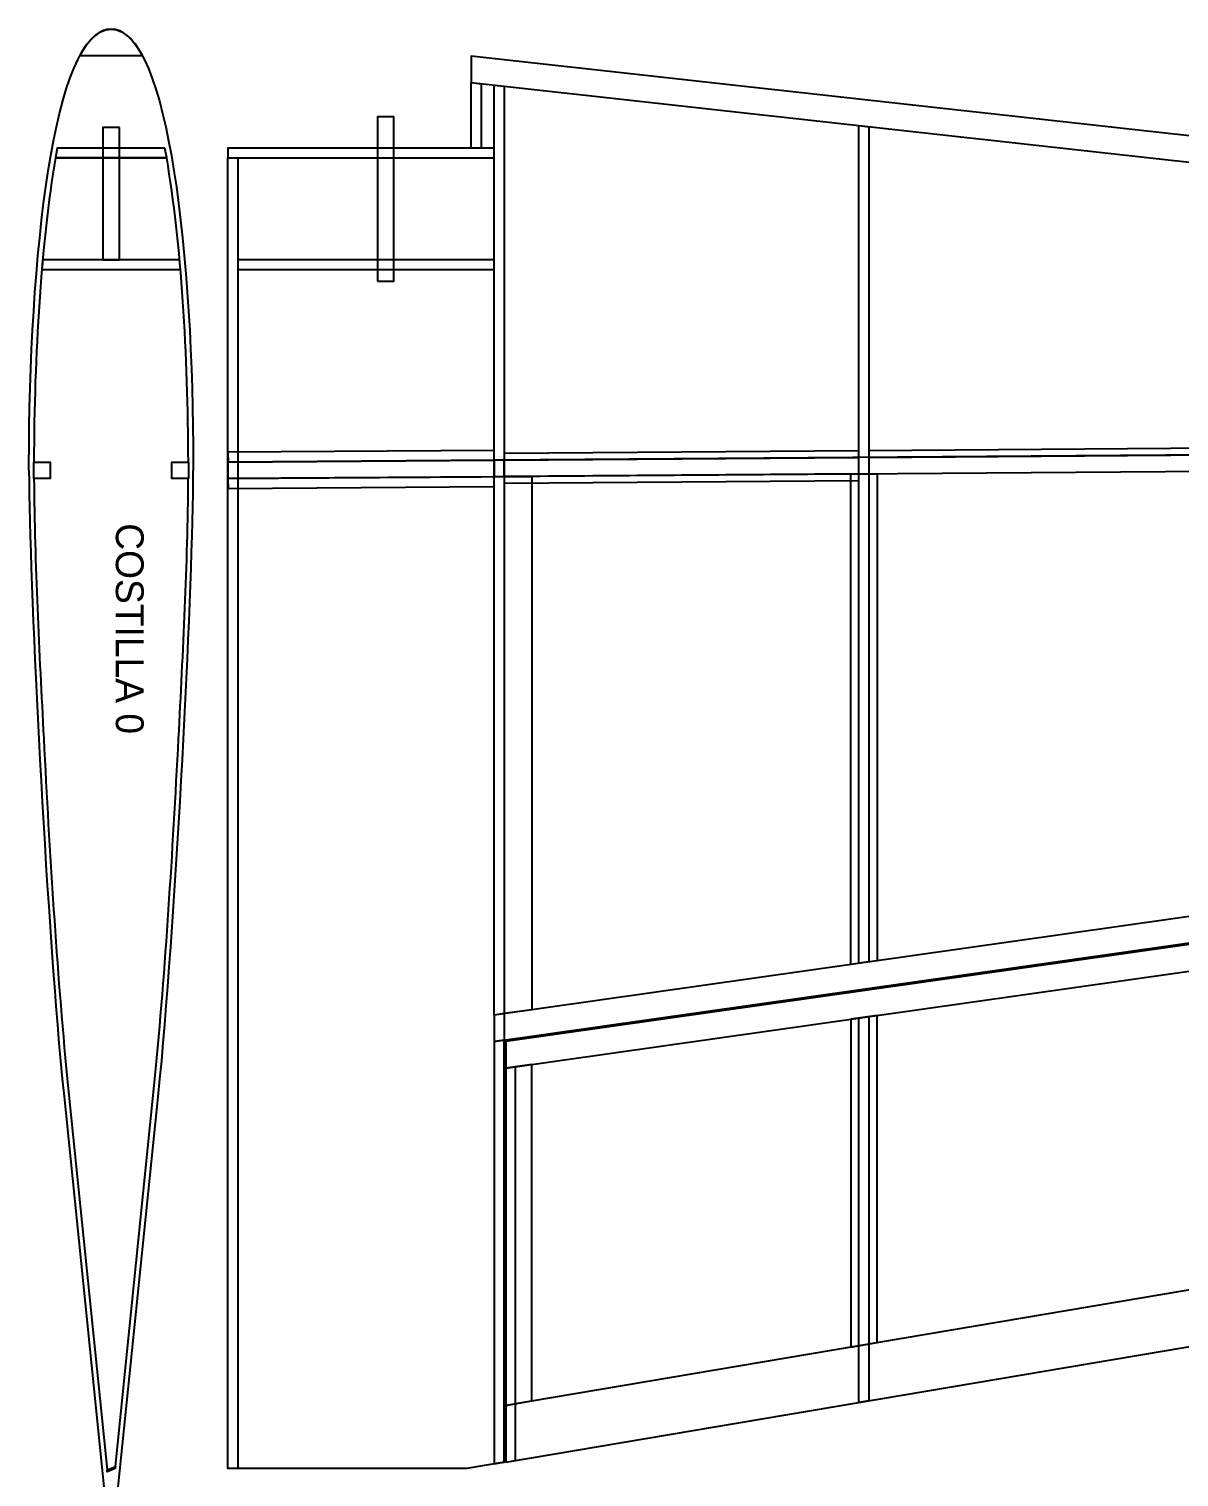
# Model space of a CAD drawing. Header units: centimetres. Extents: x -440 to 389, y -718 to 294.
# Drawn here: x -439.9 to -89.9, y -226.1 to 214.8 of the extents above; entities that cross this region are included whole.
import ezdxf

# ---------------------------------------------------------------- set-up
doc = ezdxf.new("R2010")
doc.units = ezdxf.units.CM
doc.header["$MEASUREMENT"] = 0
doc.layers.add('Ala', color=7, linetype='Continuous')

msp = doc.modelspace()

# ---------------------------------------------------------------- linework, layer by layer
at = {"layer": 'Ala'}
for points in [[(-333.82, 138.05), (-328.82, 138.05), (-328.82, 188.05), (-333.82, 188.05), (-333.82, 138.05)], [(-376.32, 141.52), (-298.32, 141.52), (-298.32, 144.52), (-376.32, 144.52), (-376.32, 141.52)], [(-298.32, 78.5), (-295.32, 78.5), (-295.32, 83.5), (-298.32, 83.5), (-298.32, 78.5)]]:
    msp.add_lwpolyline(points, close=True, dxfattribs=at)
at = {"layer": 'Ala', "color": 3}
for points, knots in [([(-439.88, 80.41), (-439.88, 81.01), (-439.89, 81.59), (-439.89, 82.17), (-439.89, 82.17), (-439.84, 143.84), (-432.61, 214.78), (-414.89, 214.71), (-414.89, 214.71), (-397.17, 214.78), (-389.94, 143.84), (-389.89, 82.17), (-389.89, 82.17), (-389.89, 81.59), (-389.89, 81.01), (-389.89, 80.41)], [0, 0, 0, 0, 0.25, 0.25, 0.25, 0.25, 0.5, 0.5, 0.5, 0.5, 0.75, 0.75, 0.75, 0.75, 1, 1, 1, 1]), ([(-439.89, 80.41), (-439.72, 45.13), (-435.29, -42.67), (-430.32, -99.42), (-430.32, -99.42), (-430.32, -99.42), (-429.76, -104.89), (-429.76, -104.89), (-429.76, -104.89), (-429.76, -104.89), (-429.22, -110.26), (-429.22, -110.26), (-429.22, -110.26), (-429.22, -110.26), (-416.37, -236.09), (-416.37, -236.09), (-416.37, -236.09), (-416.37, -236.09), (-414.89, -236.09), (-414.89, -236.09), (-414.89, -236.09), (-414.89, -236.09), (-413.41, -236.09), (-413.41, -236.09), (-413.41, -236.09), (-413.41, -236.09), (-400.59, -110.33), (-400.59, -110.33), (-400.59, -110.33), (-400.59, -110.33), (-400.04, -104.89), (-400.04, -104.89), (-400.04, -104.89), (-400.04, -104.89), (-399.47, -99.33), (-399.47, -99.33), (-399.47, -99.33), (-394.5, -42.59), (-390.05, 45.13), (-389.89, 80.41)], [0, 0, 0, 0, 0.1, 0.1, 0.1, 0.1, 0.2, 0.2, 0.2, 0.2, 0.3, 0.3, 0.3, 0.3, 0.4, 0.4, 0.4, 0.4, 0.5, 0.5, 0.5, 0.5, 0.6, 0.6, 0.6, 0.6, 0.7, 0.7, 0.7, 0.7, 0.8, 0.8, 0.8, 0.8, 0.9, 0.9, 0.9, 0.9, 1, 1, 1, 1])]:
    msp.add_open_spline(points, degree=3, knots=knots, dxfattribs=at)
at = {"layer": 'Ala', "color": 254}
for points in [[(-424.37, 206.71), (-421.63, 211.83), (-418.48, 214.72), (-414.88, 214.71), (-414.88, 214.71), (-411.28, 214.72), (-408.12, 211.83), (-405.39, 206.71), (-405.39, 206.71), (-405.39, 206.71), (-422.92, 206.71), (-422.92, 206.71), (-422.92, 206.71), (-422.92, 206.71), (-424.37, 206.71), (-424.37, 206.71)], [(-433.39, 77.91), (-433.39, 77.91), (-433.39, 82.91), (-433.39, 82.91), (-433.39, 82.91), (-433.39, 82.91), (-438.39, 82.91), (-438.39, 82.91), (-438.39, 82.91), (-438.39, 82.91), (-438.39, 77.91), (-438.39, 77.91), (-438.39, 77.91), (-438.39, 77.91), (-433.39, 77.91), (-433.39, 77.91)], [(-391.39, 77.91), (-391.39, 77.91), (-391.39, 82.91), (-391.39, 82.91), (-391.39, 82.91), (-391.39, 82.91), (-396.39, 82.91), (-396.39, 82.91), (-396.39, 82.91), (-396.39, 82.91), (-396.39, 77.91), (-396.39, 77.91), (-396.39, 77.91), (-396.39, 77.91), (-391.39, 77.91), (-391.39, 77.91)]]:
    msp.add_open_spline(points, degree=3, knots=[0, 0, 0, 0, 0.25, 0.25, 0.25, 0.25, 0.5, 0.5, 0.5, 0.5, 0.75, 0.75, 0.75, 0.75, 1, 1, 1, 1], dxfattribs=at)
at = {"layer": 'Ala'}
for points, knots in [([(367.68, 123.78), (367.68, 123.78), (-305.32, 198.45), (-305.32, 198.45), (-305.32, 198.45), (-305.32, 198.45), (-305.32, 206.5), (-305.32, 206.5), (-305.32, 206.5), (-305.32, 206.5), (367.68, 131.83), (367.68, 131.83), (367.68, 131.83), (367.68, 131.83), (367.68, 123.78), (367.68, 123.78)], [0, 0, 0, 0, 0.25, 0.25, 0.25, 0.25, 0.5, 0.5, 0.5, 0.5, 0.75, 0.75, 0.75, 0.75, 1, 1, 1, 1]), ([(-305.32, 178.5), (-305.32, 178.5), (-302.32, 178.5), (-302.32, 178.5), (-302.32, 178.5), (-302.32, 178.5), (-302.32, 198.12), (-302.32, 198.12), (-302.32, 198.12), (-302.32, 198.12), (-305.32, 198.45), (-305.32, 198.45), (-305.32, 198.45), (-305.32, 198.45), (-305.32, 178.5), (-305.32, 178.5)], [0, 0, 0, 0, 0.25, 0.25, 0.25, 0.25, 0.5, 0.5, 0.5, 0.5, 0.75, 0.75, 0.75, 0.75, 1, 1, 1, 1]), ([(-295.32, -85), (-295.32, -85), (-295.32, 197.34), (-295.32, 197.34), (-295.32, 197.34), (-295.32, 197.34), (-298.32, 197.67), (-298.32, 197.67), (-298.32, 197.67), (-298.32, 197.67), (-298.32, -85.42), (-298.32, -85.42), (-298.32, -85.42), (-298.32, -85.42), (-295.32, -85), (-295.32, -85)], [0, 0, 0, 0, 0.25, 0.25, 0.25, 0.25, 0.5, 0.5, 0.5, 0.5, 0.75, 0.75, 0.75, 0.75, 1, 1, 1, 1]), ([(-184.32, -69.24), (-184.32, -69.24), (-184.32, 185.02), (-184.32, 185.02), (-184.32, 185.02), (-184.32, 185.02), (-187.32, 185.36), (-187.32, 185.36), (-187.32, 185.36), (-187.32, 185.36), (-187.32, -69.66), (-187.32, -69.66), (-187.32, -69.66), (-187.32, -69.66), (-184.32, -69.24), (-184.32, -69.24)], [0, 0, 0, 0, 0.25, 0.25, 0.25, 0.25, 0.5, 0.5, 0.5, 0.5, 0.75, 0.75, 0.75, 0.75, 1, 1, 1, 1]), ([(-412.39, 184.79), (-412.39, 184.79), (-412.39, 144.51), (-412.39, 144.51), (-412.39, 144.51), (-412.39, 144.51), (-417.39, 144.51), (-417.39, 144.51), (-417.39, 144.51), (-417.39, 144.51), (-417.39, 184.79), (-417.39, 184.79), (-417.39, 184.79), (-417.39, 184.79), (-412.39, 184.79), (-412.39, 184.79)], [0, 0, 0, 0, 0.25, 0.25, 0.25, 0.25, 0.5, 0.5, 0.5, 0.5, 0.75, 0.75, 0.75, 0.75, 1, 1, 1, 1]), ([(-398.51, 178.51), (-398.51, 178.51), (-397.98, 175.51), (-397.98, 175.51), (-397.98, 175.51), (-397.98, 175.51), (-431.81, 175.51), (-431.81, 175.51), (-431.81, 175.51), (-431.81, 175.51), (-431.26, 178.51), (-431.26, 178.51), (-431.26, 178.51), (-431.26, 178.51), (-398.51, 178.51), (-398.51, 178.51)], [0, 0, 0, 0, 0.25, 0.25, 0.25, 0.25, 0.5, 0.5, 0.5, 0.5, 0.75, 0.75, 0.75, 0.75, 1, 1, 1, 1]), ([(-298.32, 175.5), (-298.32, 175.5), (-379.33, 175.5), (-379.33, 175.5), (-379.33, 175.5), (-379.33, 175.5), (-379.33, 178.5), (-379.33, 178.5), (-379.33, 178.5), (-379.33, 178.5), (-298.32, 178.5), (-298.32, 178.5), (-298.32, 178.5), (-298.32, 178.5), (-298.32, 175.5), (-298.32, 175.5)], [0, 0, 0, 0, 0.25, 0.25, 0.25, 0.25, 0.5, 0.5, 0.5, 0.5, 0.75, 0.75, 0.75, 0.75, 1, 1, 1, 1]), ([(-376.32, -223.5), (-376.32, -223.5), (-376.32, 175.5), (-376.32, 175.5), (-376.32, 175.5), (-376.32, 175.5), (-379.33, 175.5), (-379.33, 175.5), (-379.33, 175.5), (-379.33, 175.5), (-379.33, -223.5), (-379.33, -223.5), (-379.33, -223.5), (-379.33, -223.5), (-376.32, -223.5), (-376.32, -223.5)], [0, 0, 0, 0, 0.25, 0.25, 0.25, 0.25, 0.5, 0.5, 0.5, 0.5, 0.75, 0.75, 0.75, 0.75, 1, 1, 1, 1]), ([(-394.06, 144.51), (-394.06, 144.51), (-393.79, 141.51), (-393.79, 141.51), (-393.79, 141.51), (-393.79, 141.51), (-435.99, 141.51), (-435.99, 141.51), (-435.99, 141.51), (-435.99, 141.51), (-435.73, 144.51), (-435.73, 144.51), (-435.73, 144.51), (-435.73, 144.51), (-394.06, 144.51), (-394.06, 144.51)], [0, 0, 0, 0, 0.25, 0.25, 0.25, 0.25, 0.5, 0.5, 0.5, 0.5, 0.75, 0.75, 0.75, 0.75, 1, 1, 1, 1]), ([(367.68, 83.5), (367.68, 83.5), (-379.33, 77.89), (-379.33, 77.89), (-379.33, 77.89), (-379.33, 77.89), (-379.33, 82.89), (-379.33, 82.89), (-379.33, 82.89), (-379.33, 82.89), (367.68, 88.5), (367.68, 88.5), (367.68, 88.5), (367.68, 88.5), (367.68, 83.5), (367.68, 83.5)], [0, 0, 0, 0, 0.25, 0.25, 0.25, 0.25, 0.5, 0.5, 0.5, 0.5, 0.75, 0.75, 0.75, 0.75, 1, 1, 1, 1]), ([(-379.33, 85.9), (-379.33, 85.9), (-298.32, 86.5), (-298.32, 86.5), (-298.32, 86.5), (-298.32, 86.5), (-298.3, 83.5), (-298.3, 83.5), (-298.3, 83.5), (-298.3, 83.5), (-379.31, 82.9), (-379.31, 82.9), (-379.31, 82.9), (-379.31, 82.9), (-379.33, 85.9), (-379.33, 85.9)], [0, 0, 0, 0, 0.25, 0.25, 0.25, 0.25, 0.5, 0.5, 0.5, 0.5, 0.75, 0.75, 0.75, 0.75, 1, 1, 1, 1]), ([(-295.32, 85.52), (-295.32, 85.52), (-187.33, 86.34), (-187.33, 86.34), (-187.33, 86.34), (-187.33, 86.34), (-187.32, 84.34), (-187.32, 84.34), (-187.32, 84.34), (-187.32, 84.34), (-295.3, 83.52), (-295.3, 83.52), (-295.3, 83.52), (-295.3, 83.52), (-295.32, 85.52), (-295.32, 85.52)], [0, 0, 0, 0, 0.25, 0.25, 0.25, 0.25, 0.5, 0.5, 0.5, 0.5, 0.75, 0.75, 0.75, 0.75, 1, 1, 1, 1]), ([(-184.32, 86.36), (-184.32, 86.36), (-79.33, 87.17), (-79.33, 87.17), (-79.33, 87.17), (-79.33, 87.17), (-79.32, 85.17), (-79.32, 85.17), (-79.32, 85.17), (-79.32, 85.17), (-184.3, 84.36), (-184.3, 84.36), (-184.3, 84.36), (-184.3, 84.36), (-184.32, 86.36), (-184.32, 86.36)], [0, 0, 0, 0, 0.25, 0.25, 0.25, 0.25, 0.5, 0.5, 0.5, 0.5, 0.75, 0.75, 0.75, 0.75, 1, 1, 1, 1]), ([(-181.82, 79.37), (-181.82, 79.37), (-189.82, 79.31), (-189.82, 79.31), (-189.82, 79.31), (-189.82, 79.31), (-189.82, -70.02), (-189.82, -70.02), (-189.82, -70.02), (-189.82, -70.02), (-181.82, -68.88), (-181.82, -68.88), (-181.82, -68.88), (-181.82, -68.88), (-181.82, 79.37), (-181.82, 79.37)], [0, 0, 0, 0, 0.25, 0.25, 0.25, 0.25, 0.5, 0.5, 0.5, 0.5, 0.75, 0.75, 0.75, 0.75, 1, 1, 1, 1]), ([(-379.33, -223.5), (-379.33, -223.5), (-306.65, -223.5), (-306.65, -223.5), (-306.65, -223.5), (-306.65, -223.5), (-295.32, -221.59), (-295.32, -221.59), (-295.32, -221.59), (-295.32, -221.59), (-295.32, -85), (-295.32, -85), (-295.32, -85), (-295.32, -85), (-286.82, -83.79), (-286.82, -83.79), (-286.82, -83.79), (-286.82, -83.79), (-286.82, 78.58), (-286.82, 78.58), (-286.82, 78.58), (-286.82, 78.58), (-379.33, 77.89), (-379.33, 77.89), (-379.33, 77.89), (-379.33, 77.89), (-379.33, -223.5), (-379.33, -223.5)], [0, 0, 0, 0, 0.142857, 0.142857, 0.142857, 0.142857, 0.285714, 0.285714, 0.285714, 0.285714, 0.428571, 0.428571, 0.428571, 0.428571, 0.571429, 0.571429, 0.571429, 0.571429, 0.714286, 0.714286, 0.714286, 0.714286, 0.857143, 0.857143, 0.857143, 0.857143, 1, 1, 1, 1]), ([(-379.33, 77.88), (-379.33, 77.88), (-298.32, 78.47), (-298.32, 78.47), (-298.32, 78.47), (-298.32, 78.47), (-298.3, 75.47), (-298.3, 75.47), (-298.3, 75.47), (-298.3, 75.47), (-379.31, 74.88), (-379.31, 74.88), (-379.31, 74.88), (-379.31, 74.88), (-379.33, 77.88), (-379.33, 77.88)], [0, 0, 0, 0, 0.25, 0.25, 0.25, 0.25, 0.5, 0.5, 0.5, 0.5, 0.75, 0.75, 0.75, 0.75, 1, 1, 1, 1]), ([(-295.32, 78.51), (-295.32, 78.51), (-187.33, 79.32), (-187.33, 79.32), (-187.33, 79.32), (-187.33, 79.32), (-187.32, 77.32), (-187.32, 77.32), (-187.32, 77.32), (-187.32, 77.32), (-295.3, 76.51), (-295.3, 76.51), (-295.3, 76.51), (-295.3, 76.51), (-295.32, 78.51), (-295.32, 78.51)], [0, 0, 0, 0, 0.25, 0.25, 0.25, 0.25, 0.5, 0.5, 0.5, 0.5, 0.75, 0.75, 0.75, 0.75, 1, 1, 1, 1]), ([(367.68, 1.07), (367.68, 1.07), (-298.32, -93.5), (-298.32, -93.5), (-298.32, -93.5), (-298.32, -93.5), (-298.32, -85.42), (-298.32, -85.42), (-298.32, -85.42), (-298.32, -85.42), (367.68, 9.15), (367.68, 9.15), (367.68, 9.15), (367.68, 9.15), (367.68, 1.07), (367.68, 1.07)], [0, 0, 0, 0, 0.25, 0.25, 0.25, 0.25, 0.5, 0.5, 0.5, 0.5, 0.75, 0.75, 0.75, 0.75, 1, 1, 1, 1]), ([(367.68, -7.51), (367.68, -7.51), (-294.82, -101.59), (-294.82, -101.59), (-294.82, -101.59), (-294.82, -101.59), (-294.82, -93.51), (-294.82, -93.51), (-294.82, -93.51), (-294.82, -93.51), (367.68, 0.57), (367.68, 0.57), (367.68, 0.57), (367.68, 0.57), (367.68, -7.51), (367.68, -7.51)], [0, 0, 0, 0, 0.25, 0.25, 0.25, 0.25, 0.5, 0.5, 0.5, 0.5, 0.75, 0.75, 0.75, 0.75, 1, 1, 1, 1]), ([(-189.82, -86.68), (-189.82, -86.68), (-181.82, -85.54), (-181.82, -85.54), (-181.82, -85.54), (-181.82, -85.54), (-181.82, -185.16), (-181.82, -185.16), (-181.82, -185.16), (-181.82, -185.16), (-189.82, -186.51), (-189.82, -186.51), (-189.82, -186.51), (-189.82, -186.51), (-189.82, -86.68), (-189.82, -86.68)], [0, 0, 0, 0, 0.25, 0.25, 0.25, 0.25, 0.5, 0.5, 0.5, 0.5, 0.75, 0.75, 0.75, 0.75, 1, 1, 1, 1]), ([(-184.32, -202.82), (-184.32, -202.82), (-184.32, -85.9), (-184.32, -85.9), (-184.32, -85.9), (-184.32, -85.9), (-187.32, -86.32), (-187.32, -86.32), (-187.32, -86.32), (-187.32, -86.32), (-187.32, -203.33), (-187.32, -203.33), (-187.32, -203.33), (-187.32, -203.33), (-184.32, -202.82), (-184.32, -202.82)], [0, 0, 0, 0, 0.25, 0.25, 0.25, 0.25, 0.5, 0.5, 0.5, 0.5, 0.75, 0.75, 0.75, 0.75, 1, 1, 1, 1]), ([(367.68, -109.51), (367.68, -109.51), (-294.82, -221.5), (-294.82, -221.5), (-294.82, -221.5), (-294.82, -221.5), (-294.82, -204.26), (-294.82, -204.26), (-294.82, -204.26), (-294.82, -204.26), (367.68, -92.27), (367.68, -92.27), (367.68, -92.27), (367.68, -92.27), (367.68, -109.51), (367.68, -109.51)], [0, 0, 0, 0, 0.25, 0.25, 0.25, 0.25, 0.5, 0.5, 0.5, 0.5, 0.75, 0.75, 0.75, 0.75, 1, 1, 1, 1]), ([(-298.32, -222.09), (-298.32, -222.09), (-298.32, -93.5), (-298.32, -93.5), (-298.32, -93.5), (-298.32, -93.5), (-295.32, -93.08), (-295.32, -93.08), (-295.32, -93.08), (-295.32, -93.08), (-295.32, -221.59), (-295.32, -221.59), (-295.32, -221.59), (-295.32, -221.59), (-298.32, -222.09), (-298.32, -222.09)], [0, 0, 0, 0, 0.25, 0.25, 0.25, 0.25, 0.5, 0.5, 0.5, 0.5, 0.75, 0.75, 0.75, 0.75, 1, 1, 1, 1]), ([(-294.82, -101.59), (-294.82, -101.59), (-286.82, -100.45), (-286.82, -100.45), (-286.82, -100.45), (-286.82, -100.45), (-286.82, -202.91), (-286.82, -202.91), (-286.82, -202.91), (-286.82, -202.91), (-294.82, -204.26), (-294.82, -204.26), (-294.82, -204.26), (-294.82, -204.26), (-294.82, -101.59), (-294.82, -101.59)], [0, 0, 0, 0, 0.25, 0.25, 0.25, 0.25, 0.5, 0.5, 0.5, 0.5, 0.75, 0.75, 0.75, 0.75, 1, 1, 1, 1]), ([(-294.82, -101.59), (-294.82, -101.59), (-291.82, -101.16), (-291.82, -101.16), (-291.82, -101.16), (-291.82, -101.16), (-291.82, -221), (-291.82, -221), (-291.82, -221), (-291.82, -221), (-294.82, -221.5), (-294.82, -221.5), (-294.82, -221.5), (-294.82, -221.5), (-294.82, -101.59), (-294.82, -101.59)], [0, 0, 0, 0, 0.25, 0.25, 0.25, 0.25, 0.5, 0.5, 0.5, 0.5, 0.75, 0.75, 0.75, 0.75, 1, 1, 1, 1]), ([(-413.54, -222.82), (-413.54, -222.82), (-416.14, -223.83), (-416.14, -223.83), (-416.14, -223.83), (-416.14, -223.83), (-416.07, -224.45), (-416.07, -224.45), (-416.07, -224.45), (-416.07, -224.45), (-413.61, -223.49), (-413.61, -223.49), (-413.61, -223.49), (-413.61, -223.49), (-413.54, -222.82), (-413.54, -222.82)], [0, 0, 0, 0, 0.25, 0.25, 0.25, 0.25, 0.5, 0.5, 0.5, 0.5, 0.75, 0.75, 0.75, 0.75, 1, 1, 1, 1])]:
    msp.add_open_spline(points, degree=3, knots=knots, dxfattribs=at)
at = {"layer": 'Ala', "color": 1}
msp.add_open_spline([(-396.39, 77.91), (-396.39, 77.91), (-396.39, 77.91), (-396.39, 77.91), (-396.39, 77.91), (-396.39, 77.91), (-391.4, 77.92), (-391.4, 77.92), (-391.4, 77.92), (-391.59, 51.72), (-392.99, 25.24), (-394.36, -1.24), (-394.36, -1.24), (-396.16, -35.98), (-398.28, -70.74), (-401.55, -104.89), (-401.55, -104.89), (-401.55, -104.89), (-413.54, -222.82), (-413.54, -222.82), (-413.54, -222.82), (-413.54, -222.82), (-416.14, -223.83), (-416.14, -223.83), (-416.14, -223.83), (-416.14, -223.83), (-428.25, -104.89), (-428.25, -104.89), (-428.25, -104.89), (-431.53, -70.74), (-433.62, -35.99), (-435.41, -1.24), (-435.41, -1.24), (-436.78, 25.23), (-438.18, 51.71), (-438.37, 77.9), (-438.37, 77.9), (-438.37, 77.9), (-433.39, 77.91), (-433.39, 77.91), (-433.39, 77.91), (-433.39, 77.91), (-433.39, 82.91), (-433.39, 82.91), (-433.39, 82.91), (-433.39, 82.91), (-438.39, 82.91), (-438.39, 82.91), (-438.39, 82.91), (-438.33, 115.22), (-436.22, 150), (-431.81, 175.5), (-431.81, 175.5), (-431.81, 175.5), (-397.98, 175.5), (-397.98, 175.5), (-397.98, 175.5), (-393.56, 150), (-391.45, 115.21), (-391.39, 82.9), (-391.39, 82.9), (-391.39, 82.9), (-396.39, 82.91), (-396.39, 82.91), (-396.39, 82.91), (-396.39, 82.91), (-396.39, 77.91), (-396.39, 77.91)], degree=3, knots=[0, 0, 0, 0, 0.058824, 0.058824, 0.058824, 0.058824, 0.117647, 0.117647, 0.117647, 0.117647, 0.176471, 0.176471, 0.176471, 0.176471, 0.235294, 0.235294, 0.235294, 0.235294, 0.294118, 0.294118, 0.294118, 0.294118, 0.352941, 0.352941, 0.352941, 0.352941, 0.411765, 0.411765, 0.411765, 0.411765, 0.470588, 0.470588, 0.470588, 0.470588, 0.529412, 0.529412, 0.529412, 0.529412, 0.588235, 0.588235, 0.588235, 0.588235, 0.647059, 0.647059, 0.647059, 0.647059, 0.705882, 0.705882, 0.705882, 0.705882, 0.764706, 0.764706, 0.764706, 0.764706, 0.823529, 0.823529, 0.823529, 0.823529, 0.882353, 0.882353, 0.882353, 0.882353, 0.941176, 0.941176, 0.941176, 0.941176, 1, 1, 1, 1], dxfattribs=at)

# ---------------------------------------------------------------- texts
at = {"layer": 'Ala', "insert": (-404.99, 64.31), "char_height": 8.4667, "attachment_point": 1, "rotation": 270}
msp.add_mtext('\\fAvantGarde Bk BT;COSTILLA 0', dxfattribs=at)

doc.saveas('drawing.dxf')
